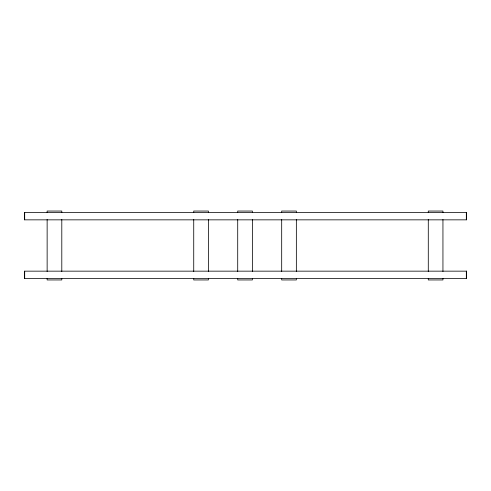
<?xml version="1.0" encoding="UTF-8"?>
<svg xmlns="http://www.w3.org/2000/svg" width="491" height="491" viewBox="0 0 491 491"><rect width="100%" height="100%" fill="white"/><g stroke="black" fill="none" stroke-linecap="round" stroke-linejoin="round"><path stroke-width="0.74" d="M466.327 212.517L466.327 219.845M466.327 271.155L466.327 278.483M442.943 212.578L442.943 211.05L428.287 211.05L428.287 212.578M442.943 219.471L442.943 271.529M442.943 278.422L442.943 279.95L428.287 279.95L428.287 278.422M428.287 219.471L428.287 271.529M296.349 212.578L296.349 211.05L281.687 211.05L281.687 212.578M296.349 219.471L296.349 271.529M296.349 278.422L296.349 279.95L281.687 279.95L281.687 278.422M281.687 219.471L281.687 271.529M252.368 212.578L252.368 211.05L237.712 211.05L237.712 212.578M252.368 219.471L252.368 271.529M252.368 278.422L252.368 279.95L237.712 279.95L237.712 278.422M237.712 219.471L237.712 271.529M208.393 212.578L208.393 211.05L193.73 211.05L193.73 212.578M208.393 219.471L208.393 271.529M208.393 278.422L208.393 279.95L193.73 279.95L193.73 278.422M193.73 219.471L193.73 271.529M61.798 212.578L61.798 211.05L47.136 211.05L47.136 212.578M61.798 219.471L61.798 271.529M61.798 278.422L61.798 279.95L47.136 279.95L47.136 278.422M47.136 219.471L47.136 271.529M24.685 212.517L24.685 219.845M24.685 271.155L24.685 278.483M466.45 212.517L24.55 212.517L24.55 219.845L466.45 219.845L466.45 212.517M466.45 271.155L24.55 271.155L24.55 278.483L466.45 278.483L466.45 271.155"/></g></svg>
